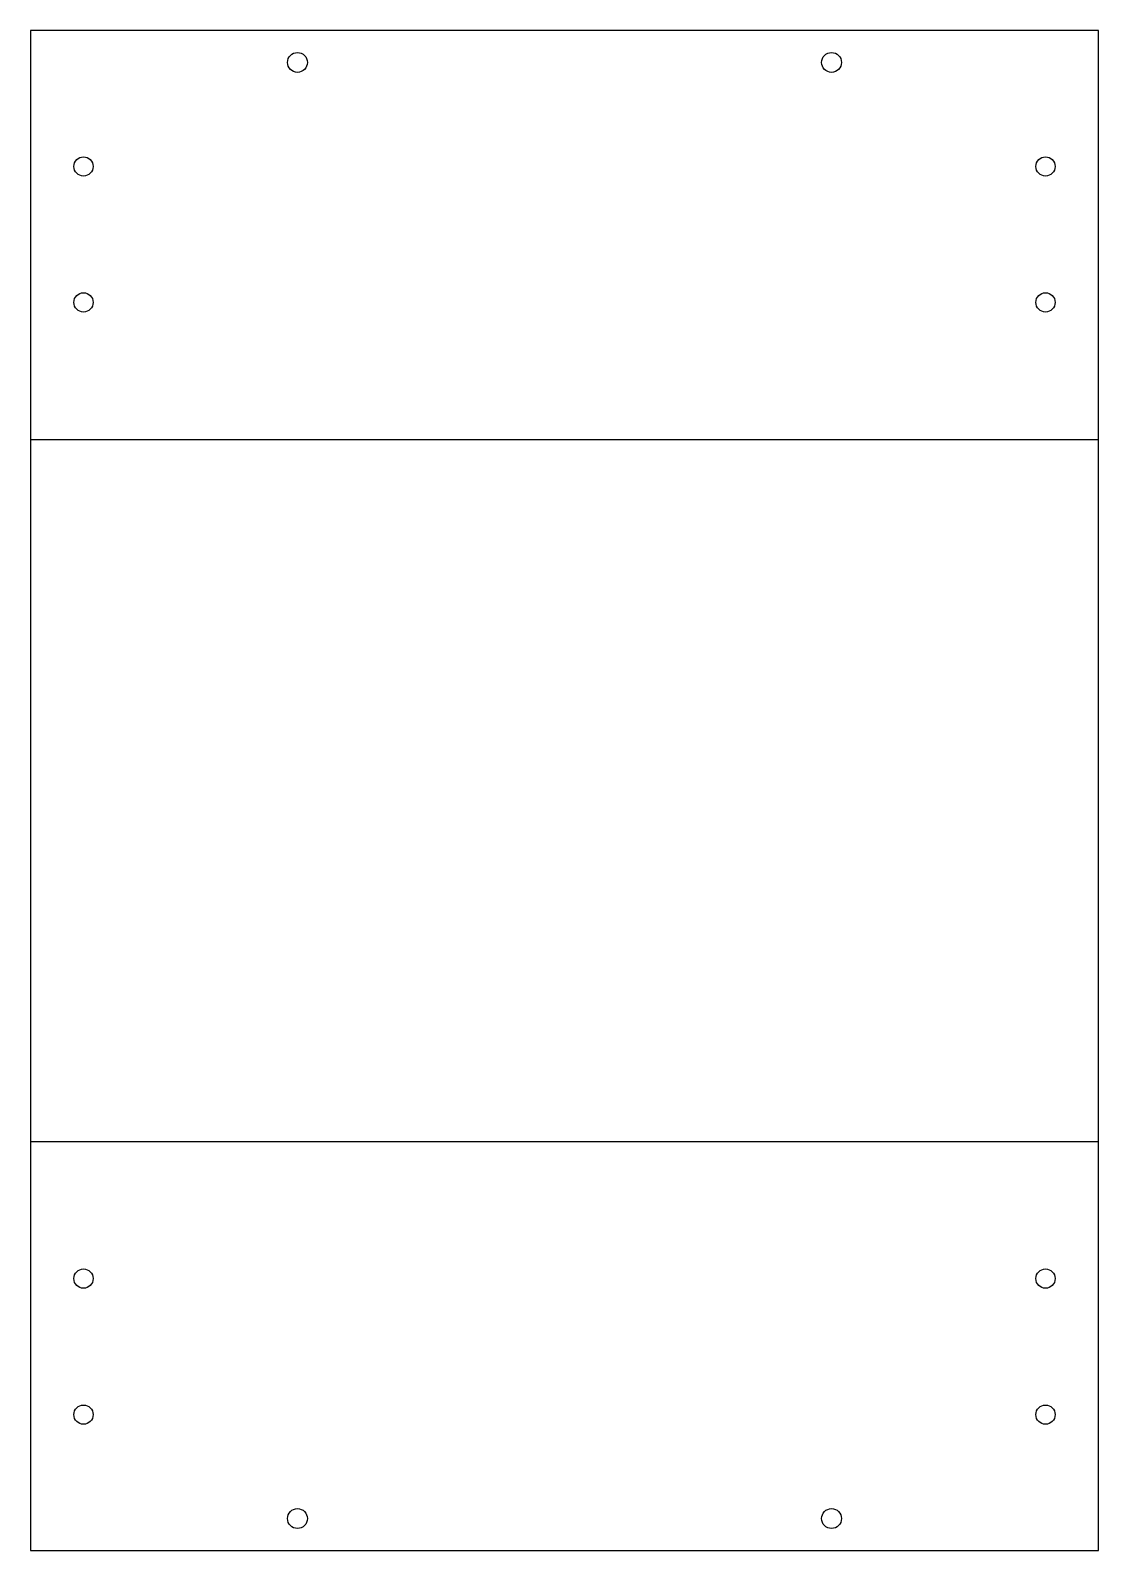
# Model space of a CAD drawing. Header units: millimetres. Extents: x 0 to 183, y 0 to 261.
import ezdxf

# ---------------------------------------------------------------- set-up
doc = ezdxf.new("R2010")
doc.units = ezdxf.units.MM
doc.layers.add('BEND_90_UP', color=1, linetype='Continuous')
doc.layers.add('CUT', color=7, linetype='Continuous')

msp = doc.modelspace()

# ---------------------------------------------------------------- linework, layer by layer
at = {"layer": 'BEND_90_UP'}
for p, q in [((0, 190.63), (183.2, 190.63)), ((0, 70.21), (183.2, 70.21))]:
    msp.add_line(p, q, dxfattribs=at)
at = {"layer": 'CUT'}
msp.add_lwpolyline([(0, 0), (183.2, 0), (183.2, 260.84), (0, 260.84)], close=True, dxfattribs=at)
for centre, radius in [((45.8, 255.34), 1.7), ((137.4, 255.34), 1.7), ((9.1, 237.5), 1.65), ((174.1, 237.5), 1.65), ((9.1, 214.17), 1.65), ((174.1, 214.17), 1.65), ((9.1, 46.67), 1.65), ((174.1, 46.67), 1.65), ((9.1, 23.33), 1.65), ((174.1, 23.33), 1.65), ((45.8, 5.5), 1.7), ((137.4, 5.5), 1.7)]:
    msp.add_circle(centre, radius, dxfattribs=at)

doc.saveas('drawing.dxf')
